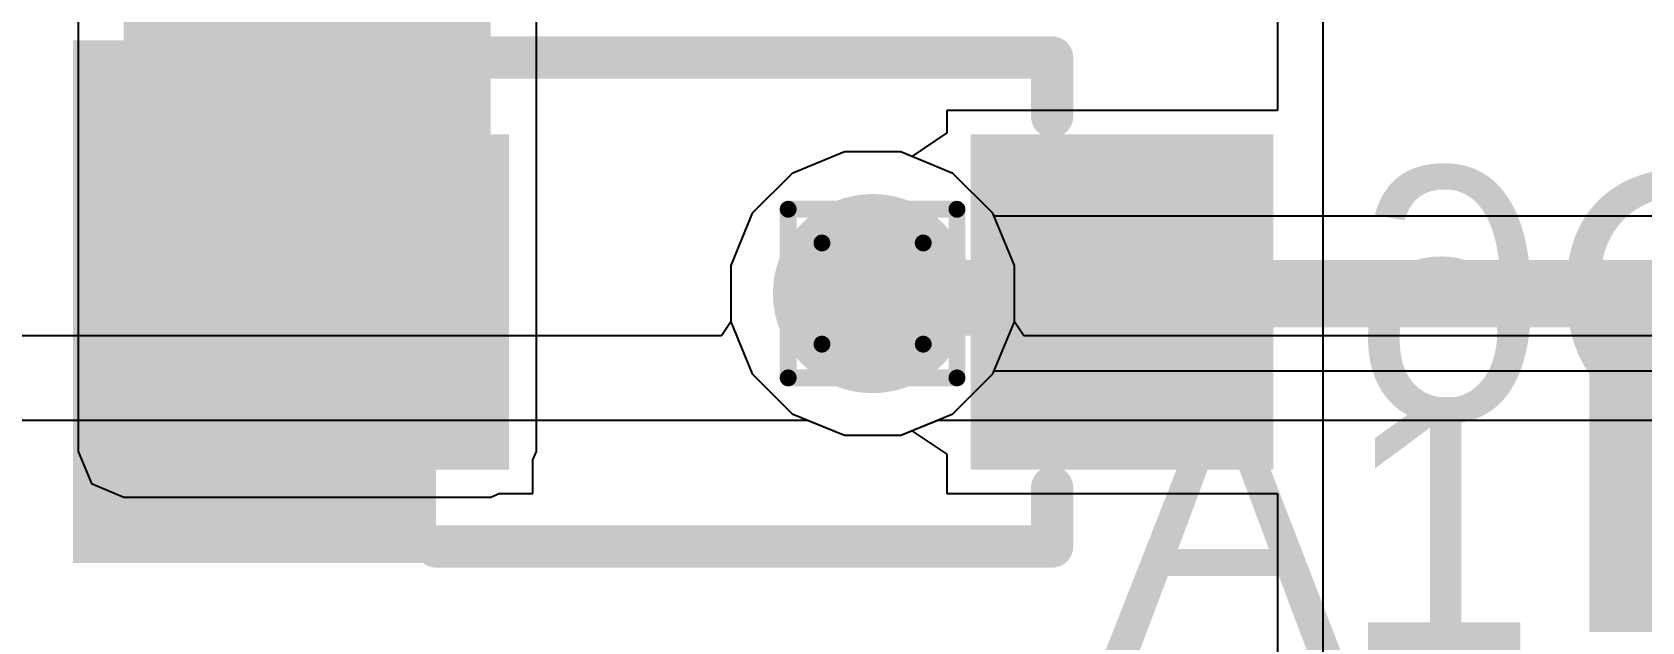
# Model space of a CAD drawing. Header units: inches. Extents: x -11 to 5433, y -4 to 5447.
# Drawn here: x -1.361 to 3.483, y 3.761 to 5.537 of the extents above; entities that cross this region are included whole.
import ezdxf

# ---------------------------------------------------------------- set-up
doc = ezdxf.new("R2010")
doc.units = ezdxf.units.IN
for name, color, linetype in [('Bottom Layer', 5, 'Continuous'), ('Bottom Overlay', 54, 'Continuous'), ('Bottom Paste', 16, 'Continuous'), ('Bottom Solder', 6, 'Continuous'), ('Drill Drawing', 1, 'Continuous'), ('Ground', 16, 'Continuous'), ('Power', 76, 'Continuous'), ('Top Layer', 1, 'Continuous'), ('Top Overlay', 2, 'Continuous'), ('Via Holes', 16, 'Continuous')]:
    doc.layers.add(name, color=color, linetype=linetype)
doc.styles.add('Arial', font='', dxfattribs={"height": 0.2})
doc.styles.get('Arial').set_extended_font_data('Arial')

# ---------------------------------------------------------------- blocks, each defined once
blk = doc.blocks.new('ADM6_30_01_5_L_4_2_A_TR_158')
at = {"layer": 'Top Overlay'}
for points in [[(11.885, 1.793, 0.2, 0.2, 0), (11.885, -2.5, 0.2, 0.2, 0)], [(11.885, -2.5, 0.2, 0.2, 0), (-11.885, -2.5, 0.2, 0.2, 0)]]:
    blk.add_lwpolyline(points, format="xyseb", dxfattribs=at)
blk.add_lwpolyline([(11.835, -2.5, 0.1, 0.1, 1), (11.935, -2.5, 0.1, 0.1, 1)], format="xyseb", close=True, dxfattribs=at)
blk.add_lwpolyline([(11.835, -2.5, 0.1, 0.1, 1), (11.935, -2.5, 0.1, 0.1, 1)], format="xyseb", close=True, dxfattribs=at)
at = {"layer": 'Top Overlay', "style": 'Arial'}
blk.add_text('A1', height=0.762, rotation=180, dxfattribs=at).set_placement((13.4425, -1.4899))
blk = doc.blocks.new('SOD_323_B_166')
at = {"layer": 'Bottom Layer'}
for points in [[(-0.75, -0.45), (-1.55, -0.45), (-1.55, 0.45), (-0.75, 0.45)], [(1.55, -0.45), (0.75, -0.45), (0.75, 0.45), (1.55, 0.45)]]:
    blk.add_hatch(color=5, dxfattribs=at).paths.add_polyline_path(points)
at = {"layer": 'Bottom Overlay'}
for points in [[(-2.0068, 0.4838), (-0.9146, 0.4838), (-0.9146, 0.7886), (-2.0068, 0.7886)], [(-2.0068, -0.5068), (-1.575, -0.5068), (-1.575, 0.5092), (-2.0068, 0.5092)], [(-2.0068, -0.7862), (-0.9146, -0.7862), (-0.9146, -0.4814), (-2.0068, -0.4814)]]:
    blk.add_hatch(color=54, dxfattribs=at).paths.add_polyline_path(points)
at = {"layer": 'Bottom Paste'}
for points in [[(-0.75, -0.45), (-1.55, -0.45), (-1.55, 0.45), (-0.75, 0.45)], [(1.55, -0.45), (0.75, -0.45), (0.75, 0.45), (1.55, 0.45)]]:
    blk.add_hatch(color=16, dxfattribs=at).paths.add_polyline_path(points)
at = {"layer": 'Bottom Solder'}
for points in [[(-0.695, -0.505), (-1.605, -0.505), (-1.605, 0.505), (-0.695, 0.505)], [(1.605, -0.505), (0.695, -0.505), (0.695, 0.505), (1.605, 0.505)]]:
    blk.add_hatch(color=6, dxfattribs=at).paths.add_polyline_path(points)
at = {"layer": 'Bottom Overlay'}
for points in [[(-0.9144, 0.7366, 0.127, 0.127, 0), (0.9398, 0.7366, 0.127, 0.127, 0)], [(0.9398, 0.5588, 0.127, 0.127, 0), (0.9398, 0.7366, 0.127, 0.127, 0)], [(0.9398, -0.7366, 0.127, 0.127, 0), (0.9398, -0.5588, 0.127, 0.127, 0)], [(-0.9144, -0.7366, 0.127, 0.127, 0), (0.9398, -0.7366, 0.127, 0.127, 0)]]:
    blk.add_lwpolyline(points, format="xyseb", dxfattribs=at)
for points in [[(-0.9461, 0.7366, 0.0635, 0.0635, 1), (-0.8827, 0.7366, 0.0635, 0.0635, 1)], [(0.908, 0.7366, 0.0635, 0.0635, 1), (0.9715, 0.7366, 0.0635, 0.0635, 1)], [(0.908, 0.7366, 0.0635, 0.0635, 1), (0.9715, 0.7366, 0.0635, 0.0635, 1)], [(0.908, 0.5588, 0.0635, 0.0635, 1), (0.9715, 0.5588, 0.0635, 0.0635, 1)], [(0.908, -0.5588, 0.0635, 0.0635, 1), (0.9715, -0.5588, 0.0635, 0.0635, 1)], [(-0.9461, -0.7366, 0.0635, 0.0635, 1), (-0.8827, -0.7366, 0.0635, 0.0635, 1)], [(0.908, -0.7366, 0.0635, 0.0635, 1), (0.9715, -0.7366, 0.0635, 0.0635, 1)], [(0.908, -0.7366, 0.0635, 0.0635, 1), (0.9715, -0.7366, 0.0635, 0.0635, 1)]]:
    blk.add_lwpolyline(points, format="xyseb", close=True, dxfattribs=at)

msp = doc.modelspace()

# ---------------------------------------------------------------- hatches: boundary and pattern name
at = {"layer": 'Bottom Layer'}
for points in [[(-1.0853, 4.2744), (-0.381, 4.2744), (-0.381, 7.94), (-1.0853, 7.94)], [(-0.781, 4.2744), (0.019, 4.2744), (0.019, 6.8), (-0.781, 6.8)]]:
    msp.add_hatch(color=5, dxfattribs=at).paths.add_polyline_path(points)
h = msp.add_hatch(color=5, dxfattribs=at)
edge = h.paths.add_edge_path()
edge.add_arc((1.1684, 4.7498), 0.3, 0, 360)
at = {"layer": 'Ground'}
h = msp.add_hatch(color=16, dxfattribs=at)
edge = h.paths.add_edge_path()
edge.add_arc((1.1684, 4.7498), 0.3, 0, 360)
at = {"layer": 'Power'}
h = msp.add_hatch(color=76, dxfattribs=at)
edge = h.paths.add_edge_path()
edge.add_arc((1.1684, 4.7498), 0.3, 0, 360)
at = {"layer": 'Top Layer'}
h = msp.add_hatch(color=1, dxfattribs=at)
edge = h.paths.add_edge_path()
edge.add_arc((1.1684, 4.7498), 0.3, 0, 360)
at = {"layer": 'Via Holes'}
h = msp.add_hatch(color=7, dxfattribs=at)
edge = h.paths.add_edge_path()
edge.add_arc((1.1684, 4.7498), 0.15, 0, 360)

# ---------------------------------------------------------------- linework, layer by layer
at = {"layer": 'Bottom Layer'}
for p, q in [((-1.2228, 7.94), (-1.2228, 4.2744)), ((0.1565, 4.2744), (0.1565, 6.8)), ((2.524, 1.846), (2.524, 6.13)), ((2.3865, 5.773), (2.3865, 5.3014)), ((2.3865, 5.3014), (1.392, 5.3014)), ((1.392, 5.3014), (1.392, 5.2336)), ((1.392, 5.2336), (1.2864, 5.1631)), ((1.0835, 5.1768), (0.9265, 5.1118)), ((1.2533, 5.1768), (1.0835, 5.1768)), ((1.2864, 5.1631), (1.2533, 5.1768)), ((0.9265, 5.1118), (0.8064, 4.9917)), ((0.8064, 4.9917), (0.7414, 4.8347)), ((0.7414, 4.8347), (0.7414, 4.6649)), ((0.7414, 4.6649), (0.8064, 4.5079)), ((0.8064, 4.5079), (0.9265, 4.3878)), ((0.9265, 4.3878), (1.0835, 4.3228)), ((1.0835, 4.3228), (1.2533, 4.3228)), ((1.2533, 4.3228), (1.2864, 4.3365)), ((1.2864, 4.3365), (1.392, 4.266)), ((-1.2228, 4.2744), (-1.1825, 4.1772)), ((0.146, 4.2492), (0.1565, 4.2744)), ((1.392, 4.266), (1.392, 4.1474)), ((0.146, 4.1474), (0.146, 4.2492)), ((-1.1825, 4.1772), (-1.0853, 4.1369)), ((-1.0853, 4.1369), (0.019, 4.1369)), ((0.019, 4.1369), (0.0443, 4.1474)), ((0.0443, 4.1474), (0.146, 4.1474)), ((1.392, 4.1474), (2.3865, 4.1474)), ((2.3865, 4.1474), (2.3865, 1.846))]:
    msp.add_line(p, q, dxfattribs=at)
for points in [[(1.1684, 4.7498, 0.2032, 0.2032, 0), (1.1938, 4.7244, 0.2032, 0.2032, 0)], [(1.1938, 4.7244, 0.2032, 0.2032, 0), (1.919, 4.7244, 0.2032, 0.2032, 0)]]:
    msp.add_lwpolyline(points, format="xyseb", dxfattribs=at)
for points in [[(1.1176, 4.7498, 0.1016, 0.1016, 1), (1.2192, 4.7498, 0.1016, 0.1016, 1)], [(1.143, 4.7244, 0.1016, 0.1016, 1), (1.2446, 4.7244, 0.1016, 0.1016, 1)], [(1.143, 4.7244, 0.1016, 0.1016, 1), (1.2446, 4.7244, 0.1016, 0.1016, 1)], [(1.8682, 4.7244, 0.1016, 0.1016, 1), (1.9698, 4.7244, 0.1016, 0.1016, 1)]]:
    msp.add_lwpolyline(points, format="xyseb", close=True, dxfattribs=at)
at = {"layer": 'Drill Drawing'}
for points in [[(0.9144, 5.0038, 0.0508, 0.0508, 0), (1.4224, 5.0038, 0.0508, 0.0508, 0)], [(0.9144, 4.4958, 0.0508, 0.0508, 0), (0.9144, 5.0038, 0.0508, 0.0508, 0)], [(1.4224, 4.4958, 0.0508, 0.0508, 0), (1.4224, 5.0038, 0.0508, 0.0508, 0)], [(1.016, 4.9022, 0.0508, 0.0508, 0), (1.3208, 4.9022, 0.0508, 0.0508, 0)], [(1.016, 4.5974, 0.0508, 0.0508, 0), (1.016, 4.9022, 0.0508, 0.0508, 0)], [(1.3208, 4.5974, 0.0508, 0.0508, 0), (1.3208, 4.9022, 0.0508, 0.0508, 0)], [(1.016, 4.5974, 0.0508, 0.0508, 0), (1.3208, 4.5974, 0.0508, 0.0508, 0)], [(0.9144, 4.4958, 0.0508, 0.0508, 0), (1.4224, 4.4958, 0.0508, 0.0508, 0)]]:
    msp.add_lwpolyline(points, format="xyseb", dxfattribs=at)
for points in [[(0.9017, 5.0038, 0.0254, 0.0254, 1), (0.9271, 5.0038, 0.0254, 0.0254, 1)], [(0.9017, 5.0038, 0.0254, 0.0254, 1), (0.9271, 5.0038, 0.0254, 0.0254, 1)], [(1.4097, 5.0038, 0.0254, 0.0254, 1), (1.4351, 5.0038, 0.0254, 0.0254, 1)], [(1.4097, 5.0038, 0.0254, 0.0254, 1), (1.4351, 5.0038, 0.0254, 0.0254, 1)], [(1.0033, 4.9022, 0.0254, 0.0254, 1), (1.0287, 4.9022, 0.0254, 0.0254, 1)], [(1.0033, 4.9022, 0.0254, 0.0254, 1), (1.0287, 4.9022, 0.0254, 0.0254, 1)], [(1.3081, 4.9022, 0.0254, 0.0254, 1), (1.3335, 4.9022, 0.0254, 0.0254, 1)], [(1.3081, 4.9022, 0.0254, 0.0254, 1), (1.3335, 4.9022, 0.0254, 0.0254, 1)], [(1.0033, 4.5974, 0.0254, 0.0254, 1), (1.0287, 4.5974, 0.0254, 0.0254, 1)], [(1.0033, 4.5974, 0.0254, 0.0254, 1), (1.0287, 4.5974, 0.0254, 0.0254, 1)], [(1.3081, 4.5974, 0.0254, 0.0254, 1), (1.3335, 4.5974, 0.0254, 0.0254, 1)], [(1.3081, 4.5974, 0.0254, 0.0254, 1), (1.3335, 4.5974, 0.0254, 0.0254, 1)], [(0.9017, 4.4958, 0.0254, 0.0254, 1), (0.9271, 4.4958, 0.0254, 0.0254, 1)], [(0.9017, 4.4958, 0.0254, 0.0254, 1), (0.9271, 4.4958, 0.0254, 0.0254, 1)], [(1.4097, 4.4958, 0.0254, 0.0254, 1), (1.4351, 4.4958, 0.0254, 0.0254, 1)], [(1.4097, 4.4958, 0.0254, 0.0254, 1), (1.4351, 4.4958, 0.0254, 0.0254, 1)]]:
    msp.add_lwpolyline(points, format="xyseb", close=True, dxfattribs=at)
at = {"layer": 'Ground'}
for p, q in [((1.0835, 5.1768), (0.9265, 5.1118)), ((1.2533, 5.1768), (1.0835, 5.1768)), ((1.4103, 5.1118), (1.2533, 5.1768)), ((0.9265, 5.1118), (0.8064, 4.9917)), ((1.5304, 4.9917), (1.4103, 5.1118)), ((0.8064, 4.9917), (0.7414, 4.8347)), ((1.534, 4.9829), (1.5304, 4.9917)), ((4.7146, 4.9829), (1.534, 4.9829)), ((0.7414, 4.8347), (0.7414, 4.6649)), ((0.7414, 4.6649), (0.8064, 4.5079)), ((0.8064, 4.5079), (0.9265, 4.3878)), ((1.4103, 4.3878), (1.5304, 4.5079)), ((1.5304, 4.5079), (1.534, 4.5167)), ((1.534, 4.5167), (4.618, 4.5167)), ((0.9265, 4.3878), (1.0835, 4.3228)), ((1.2533, 4.3228), (1.4103, 4.3878)), ((1.0835, 4.3228), (1.2533, 4.3228))]:
    msp.add_line(p, q, dxfattribs=at)
msp.add_lwpolyline([(1.1811, 4.7498, 0.2032, 0.2032, 0), (4.7146, 4.7498, 0.2032, 0.2032, 0)], format="xyseb", dxfattribs=at)
msp.add_lwpolyline([(1.1303, 4.7498, 0.1016, 0.1016, 1), (1.2319, 4.7498, 0.1016, 0.1016, 1)], format="xyseb", close=True, dxfattribs=at)
at = {"layer": 'Power'}
for p, q in [((1.0835, 5.1768), (0.9265, 5.1118)), ((1.2533, 5.1768), (1.0835, 5.1768)), ((1.4103, 5.1118), (1.2533, 5.1768)), ((0.9265, 5.1118), (0.8064, 4.9917)), ((1.5304, 4.9917), (1.4103, 5.1118)), ((0.8064, 4.9917), (0.7414, 4.8347)), ((1.5954, 4.8347), (1.5304, 4.9917)), ((0.7414, 4.8347), (0.7414, 4.6649)), ((1.5954, 4.6649), (1.5954, 4.8347)), ((0.7414, 4.6649), (0.7133, 4.6228)), ((1.6235, 4.6228), (1.5954, 4.6649)), ((0.7133, 4.6228), (-3.786, 4.6228)), ((5.793, 4.6228), (1.6235, 4.6228)), ((-3.7475, 4.3688), (0.9724, 4.3688)), ((0.9724, 4.3688), (1.0835, 4.3228)), ((1.2533, 4.3228), (1.3644, 4.3688)), ((1.3644, 4.3688), (6.1029, 4.3688)), ((1.0835, 4.3228), (1.2533, 4.3228))]:
    msp.add_line(p, q, dxfattribs=at)
at = {"layer": 'Top Layer'}
for p, q in [((1.0835, 5.1768), (0.9265, 5.1118)), ((1.2533, 5.1768), (1.0835, 5.1768)), ((1.4103, 5.1118), (1.2533, 5.1768)), ((0.9265, 5.1118), (0.8064, 4.9917)), ((1.5304, 4.9917), (1.4103, 5.1118)), ((0.8064, 4.9917), (0.7414, 4.8347)), ((1.5954, 4.8347), (1.5304, 4.9917)), ((0.7414, 4.8347), (0.7414, 4.6649)), ((1.5954, 4.6649), (1.5954, 4.8347)), ((0.7414, 4.6649), (0.8064, 4.5079)), ((1.5304, 4.5079), (1.5954, 4.6649)), ((0.8064, 4.5079), (0.9265, 4.3878)), ((1.4103, 4.3878), (1.5304, 4.5079)), ((0.9265, 4.3878), (1.0835, 4.3228)), ((1.2533, 4.3228), (1.4103, 4.3878)), ((1.0835, 4.3228), (1.2533, 4.3228))]:
    msp.add_line(p, q, dxfattribs=at)

# ---------------------------------------------------------------- block references
msp.add_blockref('SOD_323_B_166', (0.769, 4.7244))
at = {"rotation": 180}
msp.add_blockref('ADM6_30_01_5_L_4_2_A_TR_158', (15.3106, 2.1867), dxfattribs=at)

# ---------------------------------------------------------------- texts
at = {"layer": 'Bottom Overlay', "style": 'Arial', "text_generation_flag": 2}
msp.add_text('D6', height=0.762, dxfattribs=at).set_placement((3.9733, 4.3689))

doc.saveas('drawing.dxf')
